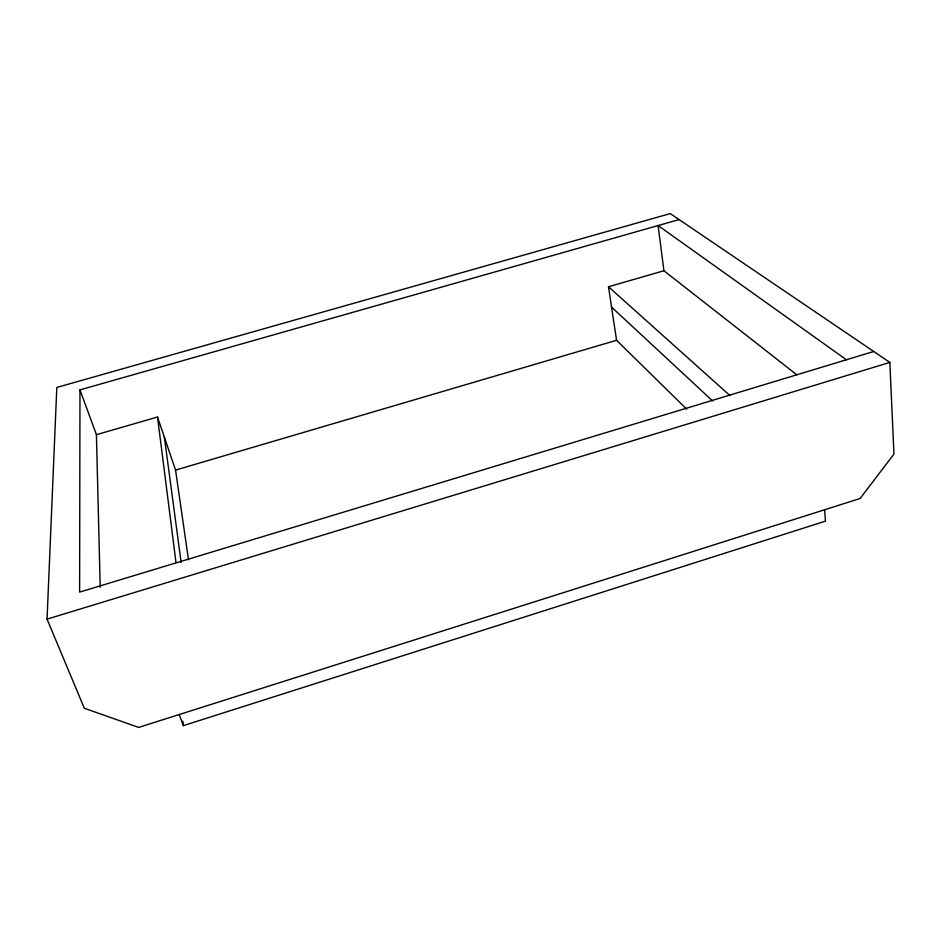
<?xml version="1.0" encoding="UTF-8"?>
<svg xmlns="http://www.w3.org/2000/svg" width="941" height="941" viewBox="0 0 941 941"><rect width="100%" height="100%" fill="white"/><g stroke="black" fill="none" stroke-linecap="round" stroke-linejoin="round"><path stroke-width="1.41" d="M679.096 219.582L79.973 389.892L79.62 592.112L873.73 351.487M47.05 619.131L56.813 387.445L670.239 213.583L889.845 362.403L893.95 454.08L860.145 498.483L138.645 727.417L84.325 708.244L47.05 619.131L889.845 362.403M179.213 714.548L183.377 725.629L825.457 521.149L824.598 509.763M188.482 559.719L175.555 470.088L616.567 340.289L686.707 409.17M100.217 587.266L96.417 434.671L157.512 417.028L175.555 470.088M616.567 340.289L608.486 286.758L663.923 270.749L796.768 374.777M846.406 359.768L658.1 225.546L663.923 270.749M608.486 286.758L729.875 395.491M611.556 307.095L712.596 400.937M79.973 389.892L96.417 434.671M164.369 437.189L181.131 562.424M157.512 417.028L175.991 562.506M182.883 721.265L183.377 725.629"/></g></svg>
